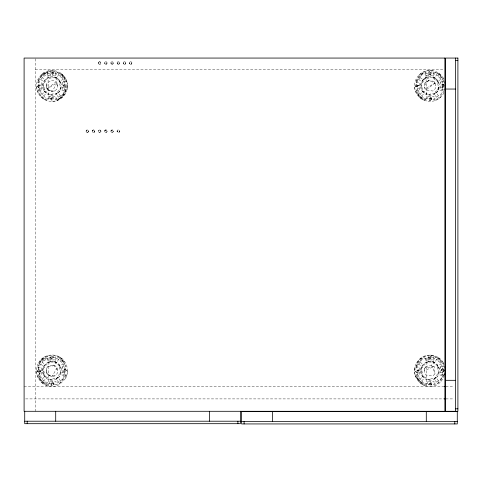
<?xml version="1.0" encoding="UTF-8"?>
<svg xmlns="http://www.w3.org/2000/svg" width="482" height="482" viewBox="0 0 482 482"><rect width="100%" height="100%" fill="white"/><g stroke="black" fill="none" stroke-linecap="round" stroke-linejoin="round"><path stroke-width="0.36" stroke-dasharray="2.41 1.81" d="M66.1 86.995L66.239 84.519L64.576 83.97L63.184 85.591L63.214 86.049L65.293 87.405L66.1 86.995L63.214 86.049L66.239 84.519M429.281 100.34L429.51 97.31L431.263 97.448L431.926 99.473L430.137 100.642L429.281 100.34L431.926 99.473L429.51 97.31M52.044 383.937L52.399 379.786L50.068 379.581L49.718 383.732L43.699 380.888L46.591 377.942L44.934 376.261L42.042 379.207L39.229 373.098L43.308 372.731L43.103 370.357L39.024 370.73L38.711 367.151L44.091 359.313L53.165 356.825L61.684 360.849L65.672 369.507L63.25 378.75L55.563 384.244L46.2 383.425L39.542 376.677L39.229 373.098M427.745 383.732L428.094 379.581L430.42 379.786L430.071 383.937M49.718 98.708L50.068 94.635L52.399 94.834L52.044 98.912M427.745 98.708L428.094 94.635L430.42 94.834L430.071 98.912M418.274 369.718L417.984 372.532L416.659 372.749L415.388 371.52L418.274 369.718L418.563 370.08L417.984 372.532L415.388 371.52L418.563 370.08L416.659 372.749M38.632 87.911L38.994 84.452L40.247 84.934L37.289 86.254L38.632 87.911L39.958 87.7L37.289 86.254L38.994 84.452L37.361 86.706M416.147 84.712L415.858 87.477L418.563 85.29L416.147 84.712L415.791 85.001L415.388 86.706L415.858 87.477L418.274 84.934M46.338 372.285L46.923 367.772L47.851 366.543L53.502 365.001L54.912 365.597L57.051 367.772L57.834 370.748L57.051 373.719L54.912 375.9L51.99 376.695L47.851 374.954C45.923 373.044 45.832 370.146 46.923 367.772M67.48 370.748L66.95 374.827L65.401 378.629L59.732 384.395A15.273 15.273 0 0 1 41.048 381.895L38.572 378.629L37.024 374.827L36.493 370.748M426.004 385.974C417.888 383.786 412.869 374.737 415.05 366.669M424.166 370.748L424.949 367.772L425.877 366.543L431.529 365.001L434.149 366.543L435.077 373.719L432.938 375.9L425.877 374.954L424.166 370.748L434.149 366.543L424.949 367.772M66.95 89.959C68.685 83.332 65.648 75.987 59.732 72.529M94.707 131.508L94.129 132.261C96.737 129.483 90.291 129.537 92.887 132.261L92.309 131.508M104.66 63.015L105.028 63.895C103.154 60.937 109.095 61.72 106.522 64.094L105.582 64.214L106.522 64.094L107.1 63.341M110.86 63.015L111.222 63.895C109.348 60.937 115.294 61.72 112.722 64.094L111.776 64.214L112.722 64.094L113.294 63.341M107.1 131.508L106.522 132.261C107.908 131.508 106.643 129.272 105.281 130.116L104.66 131.188L105.281 132.261L104.702 131.508M117.06 63.015L117.421 63.895C115.547 60.937 121.494 61.72 118.915 64.094L117.976 64.214L118.915 64.094L119.494 63.341M113.294 131.508L112.722 132.261C115.331 129.483 108.878 129.537 111.481 132.261L110.902 131.508M123.253 63.015L123.615 63.895C121.741 60.937 127.688 61.72 125.115 64.094L124.175 64.214L125.115 64.094L125.694 63.341M119.494 131.508L118.915 132.261C120.151 131.604 119.289 129.574 117.976 129.989M129.453 63.015L129.815 63.895C127.941 60.937 133.888 61.72 131.309 64.094L130.369 64.214L131.309 64.094L131.887 63.341M42.645 370.254L43.091 367.808L44.139 365.567L47.736 362.271A9.224 9.224 0 0 1 57.081 362.765L58.937 364.38L60.322 366.422L61.136 368.766M420.672 370.254L421.117 367.808L422.166 365.567L425.763 362.271A9.224 9.224 0 0 1 435.107 362.765L435.132 362.783A9.206 9.206 0 0 0 425.763 362.271M42.645 85.459L43.091 83.061L44.139 80.855M420.672 85.459C420.9 82.175 422.853 79.156 425.763 77.614A9.357 9.357 0 0 1 439.355 86.435A9.357 9.357 0 0 1 424.919 93.791A9.357 9.357 0 0 1 425.763 77.614M63.973 371.977L64.576 368.736L65.034 368.706L66.685 370.586L66.402 371.459L63.973 371.977L63.214 370.851L64.576 368.736L66.402 371.459M438.114 89.303L438.783 85.947L438.21 86.061L437.542 82.705L438.114 82.591L436.216 79.747L435.891 80.235L433.041 78.331L433.366 77.843L430.01 77.18L430.125 77.753L426.769 78.421L426.654 77.843L423.811 79.747L424.299 80.072L422.395 82.916L421.913 82.591L421.244 85.947L421.816 85.832L422.485 89.188L421.913 89.303L423.811 92.146L424.136 91.664L426.98 93.562L426.654 94.05L430.01 94.719L429.896 94.147L433.252 93.478L433.366 94.05L436.216 92.146L435.728 91.821L437.626 88.977L438.114 89.303L437.626 88.977M50.911 385.082L51.484 382.31L52.827 382.232L53.966 383.588L53.695 384.925L51.255 385.389L50.911 385.082L53.966 383.588L51.484 382.31M51.255 100.34L51.923 97.171L53.827 98.135L51.484 97.31L50.496 98.762L51.255 100.34L52.11 100.642L51.484 97.31L51.923 97.171L50.496 98.762M442.121 90.658L438.162 89.604L438.837 87.085L442.789 88.14L442.199 81.53L438.493 83.266L437.505 81.151L441.211 79.416L436.511 74.728L434.788 78.445L432.667 77.457L434.39 73.746M438.162 89.604L438.837 87.085M46.139 85.947L46.923 83.025L51.99 80.102L56.123 81.813L57.051 83.025L57.834 85.947L57.051 88.869L54.912 91.014L51.99 91.797L47.851 90.08L46.923 88.869L46.139 85.947L47.851 90.08L54.912 91.014M86.073 131.188C86.254 128.604 90.062 130.803 87.929 132.261L86.989 132.381L86.236 131.809L86.435 130.309M88.387 131.809L88.188 130.309M100.78 131.809L100.943 131.188C100.991 129.785 98.828 129.501 98.509 130.863A1.241 1.241 0 0 0 99.382 132.381L100.78 131.809L100.581 130.309M424.949 83.025L424.166 85.947L424.949 88.869L425.877 90.08L432.938 91.014L435.077 88.869L435.861 85.947L435.077 83.025L434.149 81.813L430.01 80.102L428.498 80.301L424.949 83.025L430.01 80.102M430.137 100.642L431.263 97.448L431.721 99.882M53.454 72.698L52.857 74.342L50.387 74.132L53.454 72.698L53.478 73.156L52.857 74.342L51.423 71.276L50.291 71.993L53.454 72.698L51.423 71.276L53.478 73.156M40.747 371.423L40.584 371.863L37.361 371.52L37.289 371.056L38.994 369.224L40.747 371.423L37.289 371.056L39.09 372.797L37.361 371.52L38.994 369.224L40.584 371.863L37.289 371.056M37.795 367.188C39.102 362.169 42.964 358.018 47.923 356.463L48.489 385.184C43.47 383.829 39.446 379.846 37.945 374.882L41.452 374.809L41.301 367.115L37.795 367.188L41.446 360.446L47.923 356.463M47.995 360.03L55.557 359.879L55.49 356.312C60.503 357.662 64.528 361.651 66.028 366.615L62.521 366.688L62.672 374.381L66.179 374.309L64.787 377.924L59.545 383.473L56.051 385.028L55.978 381.461L48.417 381.617M415.821 367.188L417.213 363.573L422.455 358.024L425.949 356.463L426.51 385.184C421.497 383.829 417.472 379.846 415.972 374.882L419.479 374.809L419.328 367.115L415.821 367.188L422.455 358.024M414.52 370.748L419.057 359.602C425.841 352.396 438.759 354.168 443.428 362.868A15.996 15.996 0 0 1 444.055 364.085M67.48 85.947L62.943 96.9L59.732 99.364L55.996 100.913L51.99 101.443M99.708 61.78L98.828 62.142L98.467 63.015L98.828 63.895C101.419 65.751 101.419 60.286 98.828 62.142L98.467 63.015L98.828 63.895L99.708 64.257M92.267 131.188L92.634 130.309L93.508 129.947A1.241 1.241 0 0 1 94.58 131.809A1.241 1.241 0 0 1 92.436 131.809A1.241 1.241 0 0 1 93.508 129.947M110.86 131.188L111.222 130.309L112.101 129.947A1.241 1.241 0 0 1 113.174 131.809A1.241 1.241 0 0 1 111.222 132.062A1.241 1.241 0 0 1 111.481 130.116L112.42 129.989L113.336 131.188M56.364 358.337L54.641 362.109L56.762 363.115L58.485 359.337L63.184 364.103L59.479 365.868L60.467 368.019L64.172 366.254M434.39 358.337L432.667 362.109L434.788 363.115L436.511 359.337L441.211 364.103L437.505 365.868L438.493 368.019L442.199 366.254L442.856 372.719M56.364 73.746L54.641 77.457L56.762 78.445L58.485 74.728L63.184 79.416L59.479 81.151L60.467 83.266L64.172 81.53M51.255 385.389L52.827 382.232L53.695 384.925M431.721 384.925L431.263 382.443L428.546 384.244L429.281 385.389L431.721 384.925L431.263 382.443L429.281 385.389M51.128 359.253L52.737 356.114L53.454 357.264L51.574 359.355L51.128 359.253L50.291 356.553L52.737 356.114M431.095 356.433L429.601 359.355L429.155 359.253L428.106 356.969L429.01 355.963L431.095 356.433L431.504 357.734L429.601 359.355L429.01 355.963M430.884 74.342L431.48 72.698L429.01 71.414L428.414 74.132L429.601 74.746L430.884 74.342L428.414 74.132L431.504 73.156L429.01 71.414L429.601 74.746L431.48 72.698M426.022 360.03L433.583 359.879L433.511 356.312C438.53 357.662 442.554 361.651 444.055 366.615L440.548 366.688L440.699 374.381L444.205 374.309L440.554 381.051L437.572 383.473L434.077 385.028L434.005 381.461L426.443 381.617M57.051 367.772L51.99 376.695L46.923 373.719M424.365 369.206L425.877 366.543M444.615 375.472L440.97 381.895L437.758 384.395A15.273 15.273 0 0 1 419.075 381.895L415.05 374.827M423.811 92.146L424.136 91.664M426.654 94.05L426.98 93.562M435.891 80.235L436.216 79.747M59.545 383.473L66.179 374.309M437.572 383.473L444.205 374.309M48.417 96.629L55.978 96.478L56.051 99.985L59.545 98.455L66.179 89.447L62.672 89.519L62.521 81.952L66.028 81.886L62.112 75.409L59.039 73.15M417.502 93.508L419.888 96.484L426.51 100.135L425.949 71.908L422.455 73.439L415.821 82.446L419.328 82.38L419.479 89.941L415.972 90.014L419.888 96.484L422.961 98.75M47.977 385.974L44.242 384.395L38.572 378.629A15.99 15.99 0 0 1 38.572 362.862C43.922 352.619 60.057 352.619 65.401 362.868A15.99 15.99 0 0 1 65.401 378.629M422.268 384.395L416.599 378.629A15.99 15.99 0 0 1 416.593 362.868L419.057 359.602L426.004 355.523L434.023 355.523M65.401 93.695L59.732 99.364A15.49 15.49 0 0 1 37.674 91.875A15.49 15.49 0 0 1 47.977 70.981L51.99 70.456L55.996 70.981A15.49 15.49 0 0 1 65.401 93.695L62.943 96.9L55.996 100.913M99.087 130.116L98.509 130.863A1.241 1.241 0 0 1 100.027 129.989A1.241 1.241 0 0 1 100.901 131.508L100.322 132.261L99.382 132.381L98.629 131.809L99.382 132.381M104.702 130.863L105.281 130.116L106.221 129.989L107.143 131.188M58.937 364.374A9.652 9.652 0 0 1 59.828 375.936L58.25 377.816L56.237 379.226A9.224 9.224 0 0 1 46.893 378.732L45.037 377.117L43.651 375.068L42.838 372.731L45.037 377.117M432.902 361.699L435.107 362.765L436.963 364.38L438.349 366.422A9.652 9.652 0 0 1 437.861 375.93L436.27 377.816L434.264 379.226A9.224 9.224 0 0 1 424.919 378.732L423.063 377.117L421.678 375.068L420.864 372.731M65.034 368.706L63.214 370.851L66.685 370.586M444.223 370.658L442.862 372.267L441.205 370.387L441.494 369.507L442.603 368.736L444.675 370.122L441.494 369.507L442.862 372.267L444.247 371.007M59.834 91.038L58.25 92.899L56.237 94.279M437.861 91.038L436.27 92.899L434.264 94.279M39.187 363.573L44.428 358.024M59.545 98.455L64.787 93.002L66.179 89.447A14.617 14.617 0 0 1 56.051 99.985M421.726 380.888L424.618 377.942L422.961 376.261L420.069 379.207L417.255 373.098L421.334 372.731L421.123 370.357L417.051 370.73M38.572 362.868L44.242 357.096M416.599 362.868L422.268 357.096M43.699 95.918L46.591 93.02L44.934 91.369L42.042 94.267L39.229 88.254L43.308 87.893L43.103 85.567L39.024 85.929M421.726 95.918L424.618 93.02L422.961 91.369L420.069 94.267L417.255 88.254L421.334 87.893L421.123 85.567L417.051 85.929M56.237 379.226L59.834 375.93M434.264 379.226L437.861 375.93M444.157 84.989L442.603 83.97L441.494 84.73L442.41 87.356L444.223 85.736M442.41 87.356L442.862 87.441L444.247 86.2M422.455 73.439L419.473 75.819L415.821 82.446A14.617 14.617 0 0 1 425.949 71.908M44.242 72.529L41.03 74.993L51.99 70.456L62.943 74.993L66.95 81.94M419.057 74.993C422.979 71.197 428.727 69.661 434.023 70.981M435.077 83.025L425.877 90.08L424.166 85.947L428.498 80.301L435.077 83.025L424.949 88.869M440.97 96.9L437.758 99.364L434.023 100.913M429.155 359.253L431.504 357.734L428.106 356.969M423.75 79L428.064 76.801M415.388 86.706L418.563 85.29L415.791 85.001M43.886 89.303L44.458 89.188L43.79 85.832L43.217 85.947L43.886 82.591L44.368 82.916L46.272 80.072L45.784 79.747L48.634 77.843L48.742 78.421L52.098 77.753L51.99 77.18L55.346 77.843L55.02 78.331L57.864 80.235L58.189 79.747L60.087 82.591L59.515 82.705L60.184 86.061L60.756 85.947L60.087 89.303L59.605 88.977L57.701 91.821L58.189 92.146L55.346 94.05L55.231 93.478L51.875 94.147L51.99 94.719L48.634 94.05L48.953 93.562L46.109 91.664L45.784 92.146L43.886 89.303L44.458 89.188M47.851 366.543L54.912 365.597M86.989 132.381L87.929 132.261L88.507 131.508A1.241 1.241 0 0 0 87.634 129.989A1.241 1.241 0 0 0 86.115 130.863A1.241 1.241 0 0 0 86.989 132.381L86.236 131.809M47.995 75.415L55.557 75.264L55.49 71.758A14.617 14.617 0 0 1 66.028 81.886M426.022 75.415L433.583 75.264L433.511 71.758A14.617 14.617 0 0 1 444.055 81.886L440.548 81.952L440.699 89.519L444.205 89.447A14.617 14.617 0 0 1 434.077 99.985L434.005 96.478L426.443 96.629M37.945 90.014L41.452 89.941L41.301 82.38L37.795 82.446C39.114 77.469 43.006 73.421 47.923 71.908L48.489 100.135A14.617 14.617 0 0 1 37.945 90.014L41.452 89.941M35.252 69.215L444.139 69.215M47.977 70.981L55.996 70.981M24.1 386.51L444.344 386.51M445.85 386.51L454.134 386.51M25.606 398.903L444.344 398.903M445.85 398.903L454.134 398.903M428.546 384.244L431.926 384.509M54.912 375.9L47.851 374.954L46.139 370.748M441.494 84.73L444.036 85.212M53.454 357.264L50.291 356.553L51.574 359.355M64.763 88.14L60.81 87.085L60.136 89.604L64.094 90.658M442.789 372.978L438.837 371.905L438.162 374.466L442.121 375.538M64.763 372.978L60.81 371.905L60.136 374.466L64.094 375.538M430.01 70.456L440.97 74.993L437.758 72.529M419.057 96.9L422.268 99.364L426.004 100.913M41.03 96.9L44.242 99.364L47.977 100.913M430.01 354.987L440.97 359.602M57.081 78.102L54.876 77.048C57.991 78.126 60.401 80.789 61.136 84.001M435.132 78.12L432.902 77.048C436.035 78.078 438.415 80.813 439.162 84.001M54.876 361.699L57.081 362.765A9.206 9.206 0 0 0 47.736 362.271M426.51 385.184L419.888 381.467L415.972 374.882M48.489 385.184L41.862 381.467L37.945 374.882M435.728 91.821L436.216 92.146M420.093 77.602L423.449 79.94L422.112 81.862L418.756 79.518M40.729 79.518L44.085 81.862L45.422 79.94L42.067 77.602L47.495 73.788L48.562 77.741L50.821 77.132L49.754 73.18M420.093 362.253L423.449 364.639L422.112 366.591L418.756 364.205M40.729 364.205L44.085 366.591L45.422 364.639L42.067 362.253L47.495 358.373L48.562 362.398L50.821 361.777L49.754 357.758M437.066 73.15L440.138 75.409L442.524 78.391M41.03 381.895L44.242 384.395M444.711 85.79L442.603 83.97L442.862 87.441M63.184 85.591L65.293 87.405L64.576 83.97M437.066 357.722L442.524 363.06M417.502 378.436L422.961 383.768M59.039 357.722L64.498 363.06M39.476 378.436L44.934 383.768M422.268 99.364L416.599 93.695L415.05 89.959L414.52 85.947M44.242 99.364L38.572 93.695L37.024 89.959L36.493 85.947M437.758 357.096L443.428 362.868L443.946 364.133M59.732 357.096L65.401 362.868M62.112 75.409L64.498 78.391M53.502 365.001L57.834 370.748M438.391 95.84L436.035 92.49L434.125 93.833L436.475 97.183M60.364 95.84L58.015 92.49L56.099 93.833L58.449 97.183M438.391 380.81L436.035 377.406L434.125 378.774L436.475 382.178M60.364 380.81L58.015 377.406L56.099 378.774L58.449 382.178M423.063 92.207L421.678 90.194L420.864 87.893M45.037 92.207L43.651 90.194L42.838 87.893M440.138 75.409L444.055 81.886M62.112 360.024L66.028 366.615M436.963 364.38L439.162 368.766L438.349 366.422M443.428 78.198L443.946 79.446M434.149 81.813L435.861 85.947M119.175 130.309L119.536 131.188A1.241 1.241 0 0 1 117.674 132.261A1.241 1.241 0 0 1 117.674 130.116A1.241 1.241 0 0 1 119.536 131.188M94.382 130.309L94.749 131.188M57.834 85.947L56.123 81.813L46.923 88.869L51.99 91.797L57.051 83.025L46.923 88.869L46.923 83.025M431.529 365.001L435.077 373.719M427.781 73.18L428.847 77.132L426.588 77.741L425.522 73.788M427.781 357.758L428.847 361.777L426.588 362.398L425.522 358.373M443.428 362.868L443.994 365.019M38.711 367.151L39.542 376.677M35.252 58.804L35.252 411.297M98.828 62.142A1.241 1.241 0 0 1 100.581 62.142A1.241 1.241 0 0 1 100.581 63.895A1.241 1.241 0 0 1 98.828 63.895M426.51 100.135A14.617 14.617 0 0 1 415.972 90.014M443.958 92.695A15.49 15.49 0 0 1 420.268 97.991A15.49 15.49 0 0 1 420.509 73.716A15.49 15.49 0 0 1 444.091 79.482M41.03 359.602A15.316 15.316 0 0 1 62.943 359.602M43.651 375.068A9.658 9.658 0 0 1 44.139 365.567M423.063 377.117A9.646 9.646 0 0 1 422.166 365.567M117.102 130.863L117.421 132.062L117.06 131.188L117.421 130.309L117.102 130.863M43.886 367.332L43.217 370.748L43.79 370.634L44.458 374.044L43.886 374.165L45.784 377.057L46.109 376.562L48.953 378.497L48.634 378.991L51.99 379.671L51.875 379.087L55.231 378.406L55.346 378.991L58.189 377.057L57.701 376.725L59.605 373.833L60.087 374.165L60.756 370.748L60.184 370.863L59.515 367.447L60.087 367.332L58.189 364.44L57.864 364.934L55.02 363L55.346 362.506L51.99 361.825L52.098 362.41L48.742 363.091L48.634 362.506L45.784 364.44L46.272 364.772L44.368 367.664L43.886 367.332M421.913 367.332L421.244 370.748L421.816 370.634L422.485 374.044L421.913 374.165L423.811 377.057L424.136 376.562L426.98 378.497L426.654 378.991L430.01 379.671L429.896 379.087L433.252 378.406L433.366 378.991L436.216 377.057L435.728 376.725L437.626 373.833L438.114 374.165L438.783 370.748L438.21 370.863L437.542 367.447L438.114 367.332L436.216 364.44L435.891 364.934L433.041 363L433.366 362.506L430.01 361.825L430.125 362.41L426.769 363.091L426.654 362.506L423.811 364.44L424.299 364.772L422.395 367.664L421.913 367.332M443.699 369.507L441.277 378.75L433.589 384.244L424.226 383.425L417.569 376.677L416.737 367.151L422.118 359.313L431.191 356.825L439.711 360.849L443.699 369.507M65.672 84.73L63.25 93.809L55.563 99.214L46.2 98.406L39.542 91.773L38.711 82.41L44.091 74.704L53.165 72.258L61.684 76.216L65.672 84.73M443.699 84.73L441.277 93.809L433.589 99.214L424.226 98.406L417.569 91.773L416.737 82.41L422.118 74.704L431.191 72.258L439.711 76.216L443.699 84.73M41.446 75.819L37.795 82.446A14.617 14.617 0 0 1 47.923 71.908L41.446 75.819M442.603 368.736L441.205 370.387L444.711 370.586L442.603 368.736M129.616 63.636A1.241 1.241 0 0 0 131.767 63.636A1.241 1.241 0 0 0 130.688 61.78A1.241 1.241 0 0 0 129.616 63.636M123.422 63.636A1.241 1.241 0 0 0 125.567 63.636A1.241 1.241 0 0 0 124.495 61.78A1.241 1.241 0 0 0 123.422 63.636M117.222 63.636A1.241 1.241 0 0 0 119.367 63.636A1.241 1.241 0 0 0 118.295 61.78A1.241 1.241 0 0 0 117.222 63.636M111.029 63.636A1.241 1.241 0 0 0 113.174 63.636A1.241 1.241 0 0 0 112.101 61.78A1.241 1.241 0 0 0 111.029 63.636M104.829 63.636A1.241 1.241 0 0 0 106.974 63.636A1.241 1.241 0 0 0 105.901 61.78A1.241 1.241 0 0 0 104.829 63.636M104.829 131.809A1.241 1.241 0 0 0 106.974 131.809A1.241 1.241 0 0 0 105.901 129.947A1.241 1.241 0 0 0 104.829 131.809M46.893 93.791A9.357 9.357 0 0 0 61.328 86.435A9.357 9.357 0 0 0 47.736 77.614A9.357 9.357 0 0 0 46.893 93.791"/><path stroke-width="0.72" d="M445.151 373.466L444.976 374.827A15.996 15.996 0 0 0 444.976 366.669M455.424 60.539L457.9 60.539M445.507 89.043L455.424 89.043M445.507 380.31L455.424 380.31M444.344 386.51L445.85 386.51M444.344 398.903L445.85 398.903M455.424 408.82L457.9 408.82M24.721 421.214L240.379 421.214M241.621 421.461L457.279 421.461M455.424 58.063L455.424 411.297M454.803 421.461L454.803 423.937M426.293 411.544L426.293 421.461M272.607 411.544L272.607 421.461M244.097 421.461L244.097 423.937M240.379 411.297L240.379 423.69L24.721 423.69L24.721 411.297M237.903 421.214L237.903 423.69M209.393 411.297L209.393 421.214M55.707 411.297L55.707 421.214M27.197 421.214L27.197 423.69M444.976 81.94A15.49 15.49 0 0 1 444.976 89.959M444.886 58.063L24.1 58.063L24.1 411.297L444.886 411.297L444.886 58.063M457.9 58.063L445.507 58.063L445.507 411.297L457.9 411.297L457.9 58.063M457.279 411.544L241.621 411.544L241.621 423.937L457.279 423.937L457.279 411.544"/></g></svg>
